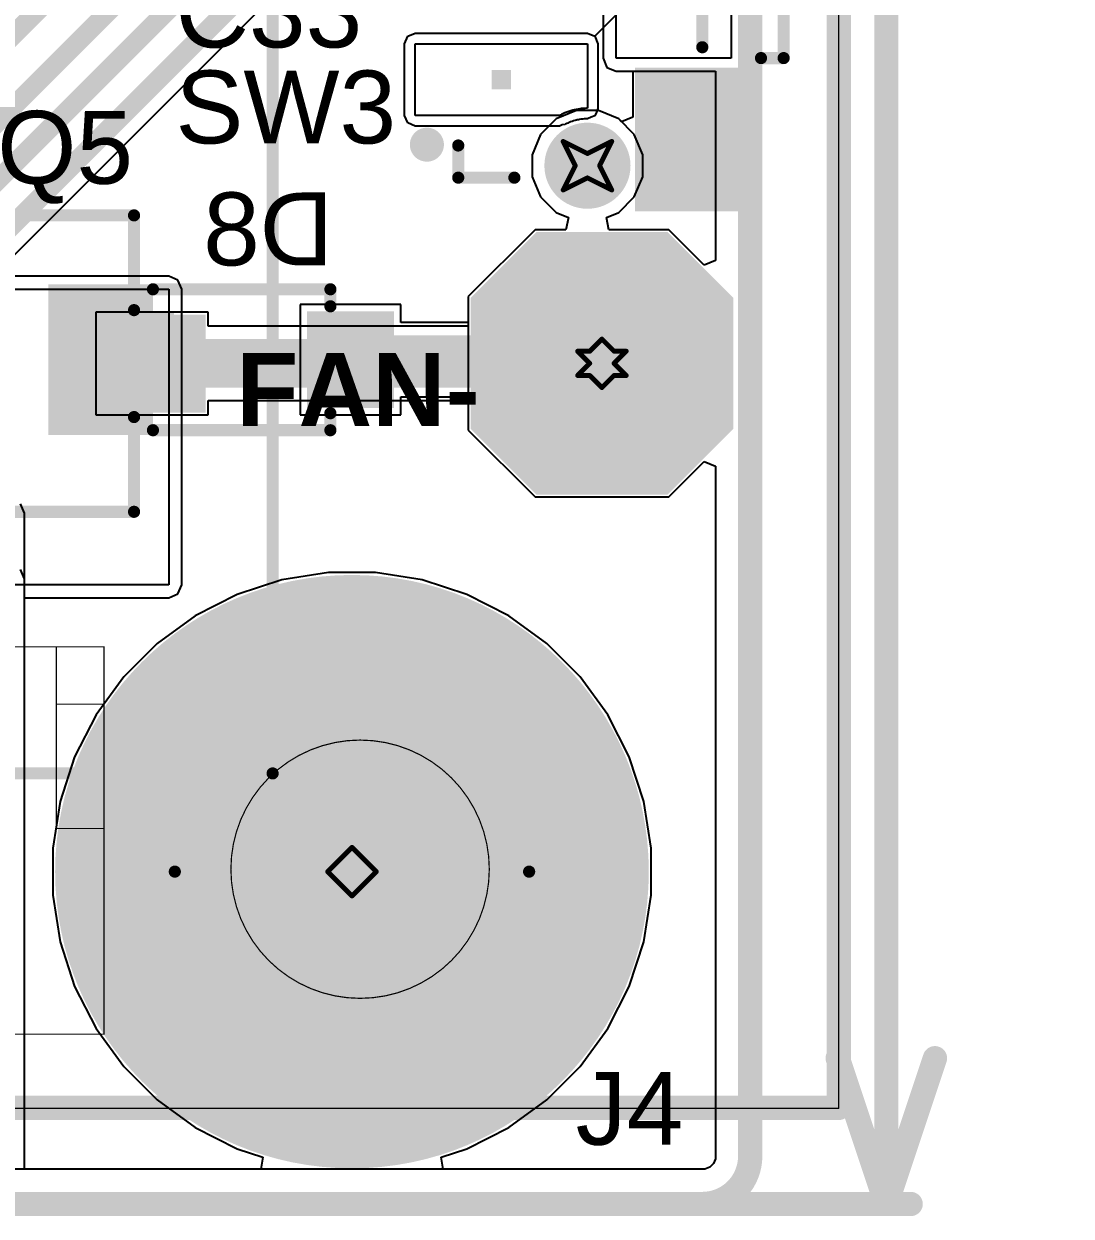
# Model space of a CAD drawing. Header units: inches. Extents: x -6 to 5433, y -4 to 5447.
# Drawn here: x 58.98 to 69.93, y -3.63 to 8.83 of the extents above; entities that cross this region are included whole.
import ezdxf

# ---------------------------------------------------------------- set-up
doc = ezdxf.new("R2010")
doc.units = ezdxf.units.IN
for name, color, linetype in [('Board_outline', 216, 'Continuous'), ('Bottom Layer', 5, 'Continuous'), ('Bottom Overlay', 54, 'Continuous'), ('Bottom Paste', 16, 'Continuous'), ('Bottom Solder', 6, 'Continuous'), ('Dimensions', 6, 'Continuous'), ('Drill Drawing', 1, 'Continuous'), ('Ground', 16, 'Continuous'), ('Keep-Out Layer', 6, 'Continuous'), ('Mechanical 4', 56, 'Continuous'), ('Multi-Layer', 9, 'Continuous'), ('Pad Holes', 156, 'Continuous'), ('Power', 76, 'Continuous'), ('Top Layer', 1, 'Continuous'), ('Top Overlay', 2, 'Continuous'), ('Top Paste', 8, 'Continuous'), ('Top Solder', 216, 'Continuous')]:
    doc.layers.add(name, color=color, linetype=linetype)
doc.styles.add('Arial', font='', dxfattribs={"height": 0.2})
doc.styles.add('Arial_Bold', font='', dxfattribs={"height": 0.2})
doc.styles.get('Arial').set_extended_font_data('Arial')
doc.styles.get('Arial_Bold').set_extended_font_data('Arial', bold=True)

msp = doc.modelspace()

# ---------------------------------------------------------------- hatches: boundary and pattern name
at = {"layer": 'Bottom Layer'}
for points in [[(65.65899999999999, 6.553199999999999), (64.389, 6.553199999999999), (63.75399999999999, 5.9182), (63.75399999999999, 4.648199999999999), (64.389, 4.013199999999999), (65.65899999999999, 4.013199999999999), (66.294, 4.648199999999999), (66.294, 5.9182)], [(60.49723613, 4.87060113), (59.69723518999999, 4.87060113), (59.69723518999999, 5.77060187), (60.49723613, 5.77060187)], [(62.79723661, 4.87060113), (61.99723567, 4.87060113), (61.99723567, 5.77060187), (62.79723661, 5.77060187)]]:
    msp.add_hatch(color=5, dxfattribs=at).paths.add_polyline_path(points)
h = msp.add_hatch(color=5, dxfattribs=at)
edge = h.paths.add_edge_path()
edge.add_arc((62.41239994, -0.03064764), 2.99999908, 0, 360)
at = {"layer": 'Bottom Overlay'}
for points in [[(59.24101182, 5.803221819999999), (60.33321181999999, 5.803221819999999), (60.33321181999999, 6.108021819999999), (59.24101182, 6.108021819999999)], [(59.24101182, 4.81262182), (59.67281182, 4.81262182), (59.67281182, 5.82862182), (59.24101182, 5.82862182)], [(59.24101182, 4.53322182), (60.33321181999999, 4.53322182), (60.33321181999999, 4.83802182), (59.24101182, 4.83802182)]]:
    msp.add_hatch(color=54, dxfattribs=at).paths.add_polyline_path(points)
at = {"layer": 'Bottom Paste'}
for points in [[(60.49723613, 4.87060113), (59.69723518999999, 4.87060113), (59.69723518999999, 5.77060187), (60.49723613, 5.77060187)], [(62.79723661, 4.87060113), (61.99723567, 4.87060113), (61.99723567, 5.77060187), (62.79723661, 5.77060187)]]:
    msp.add_hatch(color=16, dxfattribs=at).paths.add_polyline_path(points)
at = {"layer": 'Bottom Solder'}
h = msp.add_hatch(color=6, dxfattribs=at)
edge = h.paths.add_edge_path()
edge.add_arc((64.87279887999999, 7.34920044), 0.1016, 0, 360)
for points in [[(65.7098, 6.6548), (64.3382, 6.6548), (63.65239999999999, 5.968999999999999), (63.65239999999999, 4.597399999999999), (64.3382, 3.9116), (65.7098, 3.9116), (66.39559999999999, 4.597399999999999), (66.39559999999999, 5.968999999999999)], [(60.55223728999999, 4.81559997), (59.64223403, 4.81559997), (59.64223403, 5.825603029999999), (60.55223728999999, 5.825603029999999)], [(62.85223777, 4.81559997), (61.94223451, 4.81559997), (61.94223451, 5.825603029999999), (62.85223777, 5.825603029999999)]]:
    msp.add_hatch(color=6, dxfattribs=at).paths.add_polyline_path(points)
h = msp.add_hatch(color=6, dxfattribs=at)
edge = h.paths.add_edge_path()
edge.add_arc((62.41239994, -0.03064764), 3.10159908, 0, 360)
at = {"layer": 'Ground'}
msp.add_hatch(color=16, dxfattribs=at).paths.add_polyline_path([(65.65899999999999, 6.553199999999999), (64.389, 6.553199999999999), (63.75399999999999, 5.9182), (63.75399999999999, 4.648199999999999), (64.389, 4.013199999999999), (65.65899999999999, 4.013199999999999), (66.294, 4.648199999999999), (66.294, 5.9182)])
h = msp.add_hatch(color=16, dxfattribs=at)
edge = h.paths.add_edge_path()
edge.add_arc((62.41239994, -0.03064764), 2.99999908, 0, 360)
at = {"layer": 'Multi-Layer'}
msp.add_hatch(color=9, dxfattribs=at).paths.add_polyline_path([(65.65899999999999, 6.553199999999999), (64.389, 6.553199999999999), (63.75399999999999, 5.9182), (63.75399999999999, 4.648199999999999), (64.389, 4.013199999999999), (65.65899999999999, 4.013199999999999), (66.294, 4.648199999999999), (66.294, 5.9182)])
h = msp.add_hatch(color=9, dxfattribs=at)
edge = h.paths.add_edge_path()
edge.add_arc((62.41239994, -0.03064764), 2.99999908, 0, 360)
at = {"layer": 'Pad Holes'}
h = msp.add_hatch(color=7, dxfattribs=at)
edge = h.paths.add_edge_path()
edge.add_arc((64.87279887999999, 7.34920044), 0.4499991, 0, 360)
h = msp.add_hatch(color=7, dxfattribs=at)
edge = h.paths.add_edge_path()
edge.add_arc((65.024, 5.2832), 0.508, 0, 360)
h = msp.add_hatch(color=7, dxfattribs=at)
edge = h.paths.add_edge_path()
edge.add_arc((62.41239994, -0.03064764), 1.84999884, 0, 360)
at = {"layer": 'Power'}
msp.add_hatch(color=76, dxfattribs=at).paths.add_polyline_path([(65.65899999999999, 6.553199999999999), (64.389, 6.553199999999999), (63.75399999999999, 5.9182), (63.75399999999999, 4.648199999999999), (64.389, 4.013199999999999), (65.65899999999999, 4.013199999999999), (66.294, 4.648199999999999), (66.294, 5.9182)])
h = msp.add_hatch(color=76, dxfattribs=at)
edge = h.paths.add_edge_path()
edge.add_arc((62.41239994, -0.03064764), 2.99999908, 0, 360)
at = {"layer": 'Top Layer'}
for points in [[(63.87279834, 8.14920138), (63.87279834, 8.34920098), (64.07279793999999, 8.34920098), (64.07279793999999, 8.14920138)], [(63.87279834, 8.14920138), (63.87279834, 8.34920098), (64.07279793999999, 8.34920098), (64.07279793999999, 8.14920138)], [(66.37279969, 8.27420113), (66.37279969, 6.974201189999999), (65.47279895, 6.974201189999999), (65.47279895, 8.27420113)], [(65.65899999999999, 6.553199999999999), (64.389, 6.553199999999999), (63.75399999999999, 5.9182), (63.75399999999999, 4.648199999999999), (64.389, 4.013199999999999), (65.65899999999999, 4.013199999999999), (66.294, 4.648199999999999), (66.294, 5.9182)], [(60.78245527, 5.69060203), (60.78245527, 4.87060113), (59.86245456999999, 4.87060113), (59.86245456999999, 5.69060203)]]:
    msp.add_hatch(color=1, dxfattribs=at).paths.add_polyline_path(points)
h = msp.add_hatch(color=1, dxfattribs=at)
edge = h.paths.add_edge_path()
edge.add_arc((62.41239994, -0.03064764), 2.99999908, 0, 360)
at = {"layer": 'Top Paste'}
for points in [[(66.37279969, 8.27420113), (66.37279969, 6.974201189999999), (65.47279895, 6.974201189999999), (65.47279895, 8.27420113)], [(60.78245527, 5.69060203), (60.78245527, 4.87060113), (59.86245456999999, 4.87060113), (59.86245456999999, 5.69060203)]]:
    msp.add_hatch(color=8, dxfattribs=at).paths.add_polyline_path(points)
at = {"layer": 'Top Solder'}
for points in [[(66.47439969, 8.37580113), (66.47439969, 6.872601189999999), (65.37119895, 6.872601189999999), (65.37119895, 8.37580113)], [(65.7098, 6.6548), (64.3382, 6.6548), (63.65239999999999, 5.968999999999999), (63.65239999999999, 4.597399999999999), (64.3382, 3.9116), (65.7098, 3.9116), (66.39559999999999, 4.597399999999999), (66.39559999999999, 5.968999999999999)], [(60.88405527, 5.792202029999999), (60.88405527, 4.769001129999999), (59.76085456999999, 4.769001129999999), (59.76085456999999, 5.792202029999999)]]:
    msp.add_hatch(color=216, dxfattribs=at).paths.add_polyline_path(points)
h = msp.add_hatch(color=216, dxfattribs=at)
edge = h.paths.add_edge_path()
edge.add_arc((64.87279887999999, 7.34920044), 0.1016, 0, 360)
h = msp.add_hatch(color=216, dxfattribs=at)
edge = h.paths.add_edge_path()
edge.add_arc((62.41239994, -0.03064764), 3.10159908, 0, 360)

# ---------------------------------------------------------------- linework, layer by layer
at = {"layer": 'Board_outline'}
for points in [[(66.57339746, -3.00502574, 0.254, 0.254, 0), (66.57339746, 33.99498916, 0.254, 0.254, 0)], [(66.57339999999999, -3.00502574, 0.254, 0.254, -0.4142135623730951), (66.073401, -3.50502474, 0.254, 0.254, 0)], [(-4.92659924, -3.50502474, 0.254, 0.254, 0), (66.073401, -3.50502474, 0.254, 0.254, 0)]]:
    msp.add_lwpolyline(points, format="xyseb", dxfattribs=at)
for points in [[(64.2633843, -0.03064764, 0.127, 0.127, 1), (60.56141557999999, -0.03064764, 0.127, 0.127, 1)], [(60.52966558, -0.03064764, 0.0635, 0.0635, 1), (60.59316558, -0.03064764, 0.0635, 0.0635, 1)], [(64.2316343, -0.03064764, 0.0635, 0.0635, 1), (64.2951343, -0.03064764, 0.0635, 0.0635, 1)], [(66.50989746, -3.00502574, 0.127, 0.127, 1), (66.63689746, -3.00502574, 0.127, 0.127, 1)], [(66.5099, -3.00502574, 0.127, 0.127, 1), (66.6369, -3.00502574, 0.127, 0.127, 1)], [(66.009901, -3.50502474, 0.127, 0.127, 1), (66.136901, -3.50502474, 0.127, 0.127, 1)], [(66.009901, -3.50502474, 0.127, 0.127, 1), (66.136901, -3.50502474, 0.127, 0.127, 1)]]:
    msp.add_lwpolyline(points, format="xyseb", close=True, dxfattribs=at)
at = {"layer": 'Bottom Layer'}
for p, q in [((65.03533347999999, 10.47420054), (65.03533347999999, 8.47419946)), ((65.03533347999999, 8.47419946), (65.07559502, 8.3769962)), ((65.07559502, 8.3769962), (65.17279828, 8.33673466)), ((65.17279828, 8.33673466), (66.2108404, 8.33673466)), ((66.2108404, 8.33673466), (66.2108404, 6.35779526)), ((64.75802644, 7.926199539999999), (64.54595676, 7.83835618)), ((64.98757131999999, 7.926199539999999), (64.75802644, 7.926199539999999)), ((65.19964099999999, 7.83835618), (64.98757131999999, 7.926199539999999)), ((64.54595676, 7.83835618), (64.38364313999999, 7.676042559999999)), ((65.36195461999999, 7.676042559999999), (65.19964099999999, 7.83835618)), ((64.38364313999999, 7.676042559999999), (64.29579978, 7.463972879999999)), ((65.44979798, 7.463972879999999), (65.36195461999999, 7.676042559999999)), ((64.29579978, 7.463972879999999), (64.29579978, 7.234428)), ((65.44979798, 7.234428), (65.44979798, 7.463972879999999)), ((64.29579978, 7.234428), (64.38364313999999, 7.02235832)), ((65.36195461999999, 7.02235832), (65.44979798, 7.234428)), ((64.38364313999999, 7.02235832), (64.54595676, 6.8600447)), ((65.19964099999999, 6.8600447), (65.36195461999999, 7.02235832)), ((64.54595676, 6.8600447), (64.6735308, 6.8072)), ((65.07206696, 6.8072), (65.19964099999999, 6.8600447)), ((64.6735308, 6.8072), (64.6482705, 6.6802)), ((65.09732726, 6.6802), (65.07206696, 6.8072)), ((64.3255, 6.6802), (63.627, 5.981699999999999)), ((64.6482705, 6.6802), (64.3255, 6.6802)), ((65.7225, 6.6802), (65.09732726, 6.6802)), ((66.0935051, 6.3091949), (65.7225, 6.6802)), ((66.2108404, 6.35779526), (66.0935051, 6.3091949)), ((60.4972374, 6.1946663), (55.6006, 6.1946663)), ((60.59444066, 6.154404759999999), (60.4972374, 6.1946663)), ((60.63470219999999, 6.0572015), (60.59444066, 6.154404759999999)), ((55.6006, 6.0572015), (60.4972374, 6.0572015)), ((60.4972374, 6.0572015), (60.4972374, 2.96935398)), ((60.63470219999999, 2.96935398), (60.63470219999999, 6.0572015)), ((62.92423534, 5.8976006), (61.87023694, 5.8976006)), ((61.87023694, 5.8976006), (61.87023694, 4.743602399999999)), ((62.92423534, 5.70906656), (62.92423534, 5.8976006)), ((63.627, 5.981699999999999), (63.627, 5.70906656)), ((63.627, 5.70906656), (62.92423534, 5.70906656)), ((62.92423534, 4.743602399999999), (62.92423534, 4.93213644)), ((62.92423534, 4.93213644), (63.627, 4.93213644)), ((63.627, 4.93213644), (63.627, 4.5847)), ((61.87023694, 4.743602399999999), (62.92423534, 4.743602399999999)), ((63.627, 4.5847), (64.3255, 3.8862)), ((65.7225, 3.8862), (66.0935051, 4.257205099999999)), ((66.0935051, 4.257205099999999), (66.2108404, 4.20860474)), ((66.2108404, 4.20860474), (66.21083786, -3.03236884)), ((64.3255, 3.8862), (65.7225, 3.8862)), ((60.4972374, 2.96935398), (58.85179745999999, 2.96935398)), ((60.4972374, 2.83188918), (60.59444066, 2.87215072)), ((60.59444066, 2.87215072), (60.63470219999999, 2.96935398)), ((58.98926226, -3.14247022), (58.98926226, 2.83188918)), ((58.98926226, 2.83188918), (60.4972374, 2.83188918)), ((66.18991334, -3.08288436), (66.151252, -3.12154824)), ((66.21083786, -3.03236884), (66.18991334, -3.08288436)), ((66.10073648, -3.14247022), (58.98926226, -3.14247022)), ((66.151252, -3.12154824), (66.10073648, -3.14247022))]:
    msp.add_line(p, q, dxfattribs=at)
for points in [[(62.39723614, 5.3206015, 0.508, 0.508, 0), (64.9865985, 5.3206015, 0.508, 0.508, 0)], [(64.9865985, 5.3206015, 0.508, 0.508, 0), (65.024, 5.2832, 0.508, 0.508, 0)]]:
    msp.add_lwpolyline(points, format="xyseb", dxfattribs=at)
for points in [[(62.27023613999999, 5.3206015, 0.254, 0.254, 1), (62.52423614, 5.3206015, 0.254, 0.254, 1)], [(64.85959849999999, 5.3206015, 0.254, 0.254, 1), (65.1135985, 5.3206015, 0.254, 0.254, 1)], [(64.85959849999999, 5.3206015, 0.254, 0.254, 1), (65.1135985, 5.3206015, 0.254, 0.254, 1)], [(64.897, 5.2832, 0.254, 0.254, 1), (65.151, 5.2832, 0.254, 0.254, 1)]]:
    msp.add_lwpolyline(points, format="xyseb", close=True, dxfattribs=at)
at = {"layer": 'Bottom Overlay'}
for points in [[(60.3328359, 6.0572015, 0.127, 0.127, 0), (62.1870359, 6.0572015, 0.127, 0.127, 0)], [(62.1870359, 5.879401499999999, 0.127, 0.127, 0), (62.1870359, 6.0572015, 0.127, 0.127, 0)], [(62.1870359, 4.5840015, 0.127, 0.127, 0), (62.1870359, 4.7618015, 0.127, 0.127, 0)], [(60.3328359, 4.5840015, 0.127, 0.127, 0), (62.1870359, 4.5840015, 0.127, 0.127, 0)]]:
    msp.add_lwpolyline(points, format="xyseb", dxfattribs=at)
for points in [[(60.30108589999999, 6.0572015, 0.0635, 0.0635, 1), (60.36458589999999, 6.0572015, 0.0635, 0.0635, 1)], [(62.15528589999999, 6.0572015, 0.0635, 0.0635, 1), (62.2187859, 6.0572015, 0.0635, 0.0635, 1)], [(62.15528589999999, 6.0572015, 0.0635, 0.0635, 1), (62.2187859, 6.0572015, 0.0635, 0.0635, 1)], [(62.15528589999999, 5.879401499999999, 0.0635, 0.0635, 1), (62.2187859, 5.879401499999999, 0.0635, 0.0635, 1)], [(62.15528589999999, 4.7618015, 0.0635, 0.0635, 1), (62.2187859, 4.7618015, 0.0635, 0.0635, 1)], [(60.30108589999999, 4.5840015, 0.0635, 0.0635, 1), (60.36458589999999, 4.5840015, 0.0635, 0.0635, 1)], [(62.15528589999999, 4.5840015, 0.0635, 0.0635, 1), (62.2187859, 4.5840015, 0.0635, 0.0635, 1)], [(62.15528589999999, 4.5840015, 0.0635, 0.0635, 1), (62.2187859, 4.5840015, 0.0635, 0.0635, 1)]]:
    msp.add_lwpolyline(points, format="xyseb", close=True, dxfattribs=at)
at = {"layer": 'Dimensions'}
for points in [[(61.58323218, 0.9964597799999999, 0.127, 0.127, 0), (61.58323218, 29.99498954, 0.127, 0.127, 0)], [(67.9958, -3.50502474, 0.254, 0.254, 0), (67.9958, 9.98470444, 0.254, 0.254, 0)], [(32.58323176, 0.9964597799999999, 0.127, 0.127, 0), (61.58323218, 0.9964597799999999, 0.127, 0.127, 0)], [(67.4878, -1.98102474, 0.254, 0.254, 0), (67.9958, -3.50502474, 0.254, 0.254, 0)], [(67.9958, -3.50502474, 0.254, 0.254, 0), (68.5038, -1.98102474, 0.254, 0.254, 0)], [(66.073401, -3.50502474, 0.254, 0.254, 0), (68.2498, -3.50502474, 0.254, 0.254, 0)]]:
    msp.add_lwpolyline(points, format="xyseb", dxfattribs=at)
for points in [[(61.55148217999999, 0.9964597799999999, 0.0635, 0.0635, 1), (61.61498218, 0.9964597799999999, 0.0635, 0.0635, 1)], [(61.55148217999999, 0.9964597799999999, 0.0635, 0.0635, 1), (61.61498218, 0.9964597799999999, 0.0635, 0.0635, 1)], [(67.4243, -1.98102474, 0.127, 0.127, 1), (67.5513, -1.98102474, 0.127, 0.127, 1)], [(68.4403, -1.98102474, 0.127, 0.127, 1), (68.5673, -1.98102474, 0.127, 0.127, 1)], [(66.009901, -3.50502474, 0.127, 0.127, 1), (66.136901, -3.50502474, 0.127, 0.127, 1)], [(67.9323, -3.50502474, 0.127, 0.127, 1), (68.0593, -3.50502474, 0.127, 0.127, 1)], [(67.9323, -3.50502474, 0.127, 0.127, 1), (68.0593, -3.50502474, 0.127, 0.127, 1)], [(67.9323, -3.50502474, 0.127, 0.127, 1), (68.0593, -3.50502474, 0.127, 0.127, 1)], [(68.18629999999999, -3.50502474, 0.127, 0.127, 1), (68.31329999999998, -3.50502474, 0.127, 0.127, 1)]]:
    msp.add_lwpolyline(points, format="xyseb", close=True, dxfattribs=at)
at = {"layer": 'Drill Drawing'}
for points in [[(64.61879888, 7.60320044, 0.0508, 0.0508, 0), (64.87279887999999, 7.47620044, 0.0508, 0.0508, 0)], [(64.61879888, 7.60320044, 0.0508, 0.0508, 0), (64.74579888, 7.34920044, 0.0508, 0.0508, 0)], [(64.87279887999999, 7.47620044, 0.0508, 0.0508, 0), (65.12679888, 7.60320044, 0.0508, 0.0508, 0)], [(64.99979888, 7.34920044, 0.0508, 0.0508, 0), (65.12679888, 7.60320044, 0.0508, 0.0508, 0)], [(64.61879888, 7.095200439999999, 0.0508, 0.0508, 0), (64.74579888, 7.34920044, 0.0508, 0.0508, 0)], [(64.99979888, 7.34920044, 0.0508, 0.0508, 0), (65.12679888, 7.095200439999999, 0.0508, 0.0508, 0)], [(64.61879888, 7.095200439999999, 0.0508, 0.0508, 0), (64.87279887999999, 7.22220044, 0.0508, 0.0508, 0)], [(64.87279887999999, 7.22220044, 0.0508, 0.0508, 0), (65.12679888, 7.095200439999999, 0.0508, 0.0508, 0)], [(64.897, 5.4102, 0.0508, 0.0508, 0), (65.024, 5.537199999999999, 0.0508, 0.0508, 0)], [(65.024, 5.537199999999999, 0.0508, 0.0508, 0), (65.151, 5.4102, 0.0508, 0.0508, 0)], [(64.77, 5.4102, 0.0508, 0.0508, 0), (64.897, 5.2832, 0.0508, 0.0508, 0)], [(64.77, 5.4102, 0.0508, 0.0508, 0), (64.897, 5.4102, 0.0508, 0.0508, 0)], [(65.151, 5.4102, 0.0508, 0.0508, 0), (65.27799999999999, 5.4102, 0.0508, 0.0508, 0)], [(65.151, 5.2832, 0.0508, 0.0508, 0), (65.27799999999999, 5.4102, 0.0508, 0.0508, 0)], [(64.77, 5.1562, 0.0508, 0.0508, 0), (64.897, 5.2832, 0.0508, 0.0508, 0)], [(65.151, 5.2832, 0.0508, 0.0508, 0), (65.27799999999999, 5.1562, 0.0508, 0.0508, 0)], [(64.77, 5.1562, 0.0508, 0.0508, 0), (64.897, 5.1562, 0.0508, 0.0508, 0)], [(64.897, 5.1562, 0.0508, 0.0508, 0), (65.024, 5.0292, 0.0508, 0.0508, 0)], [(65.024, 5.0292, 0.0508, 0.0508, 0), (65.151, 5.1562, 0.0508, 0.0508, 0)], [(65.151, 5.1562, 0.0508, 0.0508, 0), (65.27799999999999, 5.1562, 0.0508, 0.0508, 0)], [(62.15839994, -0.03064764, 0.0508, 0.0508, 0), (62.41239994, 0.22335236, 0.0508, 0.0508, 0)], [(62.41239994, 0.22335236, 0.0508, 0.0508, 0), (62.66639993999999, -0.03064764, 0.0508, 0.0508, 0)], [(62.15839994, -0.03064764, 0.0508, 0.0508, 0), (62.41239994, -0.28464764, 0.0508, 0.0508, 0)], [(62.41239994, -0.28464764, 0.0508, 0.0508, 0), (62.66639993999999, -0.03064764, 0.0508, 0.0508, 0)]]:
    msp.add_lwpolyline(points, format="xyseb", dxfattribs=at)
for points in [[(64.60609887999999, 7.60320044, 0.0254, 0.0254, 1), (64.63149888, 7.60320044, 0.0254, 0.0254, 1)], [(64.60609887999999, 7.60320044, 0.0254, 0.0254, 1), (64.63149888, 7.60320044, 0.0254, 0.0254, 1)], [(65.11409888, 7.60320044, 0.0254, 0.0254, 1), (65.13949887999999, 7.60320044, 0.0254, 0.0254, 1)], [(65.11409888, 7.60320044, 0.0254, 0.0254, 1), (65.13949887999999, 7.60320044, 0.0254, 0.0254, 1)], [(64.86009888, 7.47620044, 0.0254, 0.0254, 1), (64.88549888, 7.47620044, 0.0254, 0.0254, 1)], [(64.86009888, 7.47620044, 0.0254, 0.0254, 1), (64.88549888, 7.47620044, 0.0254, 0.0254, 1)], [(64.73309887999999, 7.34920044, 0.0254, 0.0254, 1), (64.75849888, 7.34920044, 0.0254, 0.0254, 1)], [(64.73309887999999, 7.34920044, 0.0254, 0.0254, 1), (64.75849888, 7.34920044, 0.0254, 0.0254, 1)], [(64.98709887999999, 7.34920044, 0.0254, 0.0254, 1), (65.01249888, 7.34920044, 0.0254, 0.0254, 1)], [(64.98709887999999, 7.34920044, 0.0254, 0.0254, 1), (65.01249888, 7.34920044, 0.0254, 0.0254, 1)], [(64.86009888, 7.22220044, 0.0254, 0.0254, 1), (64.88549888, 7.22220044, 0.0254, 0.0254, 1)], [(64.86009888, 7.22220044, 0.0254, 0.0254, 1), (64.88549888, 7.22220044, 0.0254, 0.0254, 1)], [(64.60609887999999, 7.095200439999999, 0.0254, 0.0254, 1), (64.63149888, 7.095200439999999, 0.0254, 0.0254, 1)], [(64.60609887999999, 7.095200439999999, 0.0254, 0.0254, 1), (64.63149888, 7.095200439999999, 0.0254, 0.0254, 1)], [(65.11409888, 7.095200439999999, 0.0254, 0.0254, 1), (65.13949887999999, 7.095200439999999, 0.0254, 0.0254, 1)], [(65.11409888, 7.095200439999999, 0.0254, 0.0254, 1), (65.13949887999999, 7.095200439999999, 0.0254, 0.0254, 1)], [(65.01129999999999, 5.537199999999999, 0.0254, 0.0254, 1), (65.0367, 5.537199999999999, 0.0254, 0.0254, 1)], [(65.01129999999999, 5.537199999999999, 0.0254, 0.0254, 1), (65.0367, 5.537199999999999, 0.0254, 0.0254, 1)], [(64.7573, 5.4102, 0.0254, 0.0254, 1), (64.78269999999999, 5.4102, 0.0254, 0.0254, 1)], [(64.7573, 5.4102, 0.0254, 0.0254, 1), (64.78269999999999, 5.4102, 0.0254, 0.0254, 1)], [(64.8843, 5.4102, 0.0254, 0.0254, 1), (64.90969999999999, 5.4102, 0.0254, 0.0254, 1)], [(64.8843, 5.4102, 0.0254, 0.0254, 1), (64.90969999999999, 5.4102, 0.0254, 0.0254, 1)], [(65.13829999999999, 5.4102, 0.0254, 0.0254, 1), (65.1637, 5.4102, 0.0254, 0.0254, 1)], [(65.13829999999999, 5.4102, 0.0254, 0.0254, 1), (65.1637, 5.4102, 0.0254, 0.0254, 1)], [(65.2653, 5.4102, 0.0254, 0.0254, 1), (65.2907, 5.4102, 0.0254, 0.0254, 1)], [(65.2653, 5.4102, 0.0254, 0.0254, 1), (65.2907, 5.4102, 0.0254, 0.0254, 1)], [(64.8843, 5.2832, 0.0254, 0.0254, 1), (64.90969999999999, 5.2832, 0.0254, 0.0254, 1)], [(64.8843, 5.2832, 0.0254, 0.0254, 1), (64.90969999999999, 5.2832, 0.0254, 0.0254, 1)], [(65.13829999999999, 5.2832, 0.0254, 0.0254, 1), (65.1637, 5.2832, 0.0254, 0.0254, 1)], [(65.13829999999999, 5.2832, 0.0254, 0.0254, 1), (65.1637, 5.2832, 0.0254, 0.0254, 1)], [(64.7573, 5.1562, 0.0254, 0.0254, 1), (64.78269999999999, 5.1562, 0.0254, 0.0254, 1)], [(64.7573, 5.1562, 0.0254, 0.0254, 1), (64.78269999999999, 5.1562, 0.0254, 0.0254, 1)], [(64.8843, 5.1562, 0.0254, 0.0254, 1), (64.90969999999999, 5.1562, 0.0254, 0.0254, 1)], [(64.8843, 5.1562, 0.0254, 0.0254, 1), (64.90969999999999, 5.1562, 0.0254, 0.0254, 1)], [(65.13829999999999, 5.1562, 0.0254, 0.0254, 1), (65.1637, 5.1562, 0.0254, 0.0254, 1)], [(65.13829999999999, 5.1562, 0.0254, 0.0254, 1), (65.1637, 5.1562, 0.0254, 0.0254, 1)], [(65.2653, 5.1562, 0.0254, 0.0254, 1), (65.2907, 5.1562, 0.0254, 0.0254, 1)], [(65.2653, 5.1562, 0.0254, 0.0254, 1), (65.2907, 5.1562, 0.0254, 0.0254, 1)], [(65.01129999999999, 5.0292, 0.0254, 0.0254, 1), (65.0367, 5.0292, 0.0254, 0.0254, 1)], [(65.01129999999999, 5.0292, 0.0254, 0.0254, 1), (65.0367, 5.0292, 0.0254, 0.0254, 1)], [(62.39969994, 0.22335236, 0.0254, 0.0254, 1), (62.42509994, 0.22335236, 0.0254, 0.0254, 1)], [(62.39969994, 0.22335236, 0.0254, 0.0254, 1), (62.42509994, 0.22335236, 0.0254, 0.0254, 1)], [(62.14569994, -0.03064764, 0.0254, 0.0254, 1), (62.17109994, -0.03064764, 0.0254, 0.0254, 1)], [(62.14569994, -0.03064764, 0.0254, 0.0254, 1), (62.17109994, -0.03064764, 0.0254, 0.0254, 1)], [(62.65369994, -0.03064764, 0.0254, 0.0254, 1), (62.67909994, -0.03064764, 0.0254, 0.0254, 1)], [(62.65369994, -0.03064764, 0.0254, 0.0254, 1), (62.67909994, -0.03064764, 0.0254, 0.0254, 1)], [(62.39969994, -0.28464764, 0.0254, 0.0254, 1), (62.42509994, -0.28464764, 0.0254, 0.0254, 1)], [(62.39969994, -0.28464764, 0.0254, 0.0254, 1), (62.42509994, -0.28464764, 0.0254, 0.0254, 1)]]:
    msp.add_lwpolyline(points, format="xyseb", close=True, dxfattribs=at)
at = {"layer": 'Ground'}
for p, q in [((56.30074338, 3.83364994), (64.16879978, 11.70170634)), ((65.03533347999999, 10.47420054), (65.03533347999999, 8.47419946)), ((65.03533347999999, 8.47419946), (65.07559502, 8.3769962)), ((65.07559502, 8.3769962), (65.17279828, 8.33673466)), ((65.17279828, 8.33673466), (66.2108404, 8.33673466)), ((66.2108404, 8.33673466), (66.2108404, 6.35779526)), ((64.75802644, 7.926199539999999), (64.54595676, 7.83835618)), ((64.98757131999999, 7.926199539999999), (64.75802644, 7.926199539999999)), ((65.19964099999999, 7.83835618), (64.98757131999999, 7.926199539999999)), ((64.54595676, 7.83835618), (64.38364313999999, 7.676042559999999)), ((65.36195461999999, 7.676042559999999), (65.19964099999999, 7.83835618)), ((64.38364313999999, 7.676042559999999), (64.29579978, 7.463972879999999)), ((65.44979798, 7.463972879999999), (65.36195461999999, 7.676042559999999)), ((64.29579978, 7.463972879999999), (64.29579978, 7.234428)), ((65.44979798, 7.234428), (65.44979798, 7.463972879999999)), ((64.29579978, 7.234428), (64.38364313999999, 7.02235832)), ((65.36195461999999, 7.02235832), (65.44979798, 7.234428)), ((64.38364313999999, 7.02235832), (64.54595676, 6.8600447)), ((65.19964099999999, 6.8600447), (65.36195461999999, 7.02235832)), ((64.54595676, 6.8600447), (64.6735308, 6.8072)), ((65.07206696, 6.8072), (65.19964099999999, 6.8600447)), ((64.6735308, 6.8072), (64.6482705, 6.6802)), ((65.09732726, 6.6802), (65.07206696, 6.8072)), ((64.3255, 6.6802), (63.627, 5.981699999999999)), ((64.6482705, 6.6802), (64.3255, 6.6802)), ((65.7225, 6.6802), (65.09732726, 6.6802)), ((66.0935051, 6.3091949), (65.7225, 6.6802)), ((66.2108404, 6.35779526), (66.0935051, 6.3091949)), ((63.627, 5.981699999999999), (63.627, 4.5847)), ((63.627, 4.5847), (64.3255, 3.8862)), ((65.7225, 3.8862), (66.0935051, 4.257205099999999)), ((66.0935051, 4.257205099999999), (66.2108404, 4.20860474)), ((66.2108404, 4.20860474), (66.21083786, -3.03236884)), ((64.3255, 3.8862), (65.7225, 3.8862)), ((66.18991334, -3.08288436), (66.151252, -3.12154824)), ((66.21083786, -3.03236884), (66.18991334, -3.08288436)), ((66.10073648, -3.14247022), (58.52479532, -3.14247022)), ((66.151252, -3.12154824), (66.10073648, -3.14247022))]:
    msp.add_line(p, q, dxfattribs=at)
for points in [[(56.13593294, 3.99846038, 0.2032, 0.2032, 0), (64.9780006, 12.84052804, 0.2032, 0.2032, 0)], [(55.82194576, 5.6642, 0.2032, 0.2032, 0), (62.82599576, 12.66825, 0.2032, 0.2032, 0)], [(56.04066516, 4.527059779999999, 0.2032, 0.2032, 0), (64.1396228, 12.62601742, 0.2032, 0.2032, 0)], [(55.9852957, 5.08, 0.2032, 0.2032, 0), (63.43078754, 12.52549184, 0.2032, 0.2032, 0)]]:
    msp.add_lwpolyline(points, format="xyseb", dxfattribs=at)
at = {"layer": 'Keep-Out Layer'}
for p, q in [((65.17279828, 8.47419946), (65.17279828, 10.47420054)), ((66.37279842, 10.47420054), (66.37279842, 8.47419946)), ((66.37279842, 8.47419946), (65.17279828, 8.47419946))]:
    msp.add_line(p, q, dxfattribs=at)
at = {"layer": 'Mechanical 4'}
for points in [[(67.49999962, -2.50000008, 0.254, 0.254, 0), (67.49999962, 33.49999904, 0.254, 0.254, 0)], [(67.49720054, -2.5050242, 0.0127, 0.0127, 0), (67.49720054, 33.49497492, 0.0127, 0.0127, 0)], [(46.5722335, 2.32005886, 0.0127, 0.0127, 0), (59.82223494, 2.32005886, 0.0127, 0.0127, 0)], [(59.32223339999999, 0.4200601199999999, 0.0127, 0.0127, 0), (59.32223339999999, 2.32005886, 0.0127, 0.0127, 0)], [(59.82223494, -1.72994066, 0.0127, 0.0127, 0), (59.82223494, 2.32005886, 0.0127, 0.0127, 0)], [(59.32223339999999, 1.72006006, 0.0127, 0.0127, 0), (59.82223494, 1.72006006, 0.0127, 0.0127, 0)], [(59.32223339999999, 0.4200601199999999, 0.0127, 0.0127, 0), (59.82223494, 0.4200601199999999, 0.0127, 0.0127, 0)], [(46.5722335, -1.7299432, 0.0127, 0.0127, 0), (59.82223494, -1.72994066, 0.0127, 0.0127, 0)], [(-2.50000008, -2.50000008, 0.254, 0.254, 0), (67.49999962, -2.50000008, 0.254, 0.254, 0)], [(-2.50279916, -2.5050242, 0.0127, 0.0127, 0), (67.49720054, -2.5050242, 0.0127, 0.0127, 0)]]:
    msp.add_lwpolyline(points, format="xyseb", dxfattribs=at)
for points in [[(59.31905839999999, 2.32005886, 0.00635, 0.00635, 1), (59.3254084, 2.32005886, 0.00635, 0.00635, 1)], [(59.81905994, 2.32005886, 0.00635, 0.00635, 1), (59.82540993999999, 2.32005886, 0.00635, 0.00635, 1)], [(59.81905994, 2.32005886, 0.00635, 0.00635, 1), (59.82540993999999, 2.32005886, 0.00635, 0.00635, 1)], [(59.31905839999999, 1.72006006, 0.00635, 0.00635, 1), (59.3254084, 1.72006006, 0.00635, 0.00635, 1)], [(59.81905994, 1.72006006, 0.00635, 0.00635, 1), (59.82540993999999, 1.72006006, 0.00635, 0.00635, 1)], [(63.8499993, 0, 0.254, 0.254, 1), (61.14999962, 0, 0.254, 0.254, 1)], [(63.84720022, -0.00502412, 0.0127, 0.0127, 1), (61.14720054, -0.00502412, 0.0127, 0.0127, 1)], [(59.31905839999999, 0.4200601199999999, 0.00635, 0.00635, 1), (59.3254084, 0.4200601199999999, 0.00635, 0.00635, 1)], [(59.31905839999999, 0.4200601199999999, 0.00635, 0.00635, 1), (59.3254084, 0.4200601199999999, 0.00635, 0.00635, 1)], [(59.81905994, 0.4200601199999999, 0.00635, 0.00635, 1), (59.82540993999999, 0.4200601199999999, 0.00635, 0.00635, 1)], [(61.08649962, 0, 0.127, 0.127, 1), (61.21349961999999, 0, 0.127, 0.127, 1)], [(63.7864993, 0, 0.127, 0.127, 1), (63.9134993, 0, 0.127, 0.127, 1)], [(61.14402553999999, -0.00502412, 0.00635, 0.00635, 1), (61.15037554, -0.00502412, 0.00635, 0.00635, 1)], [(63.84402521999999, -0.00502412, 0.00635, 0.00635, 1), (63.85037521999999, -0.00502412, 0.00635, 0.00635, 1)], [(59.81905994, -1.72994066, 0.00635, 0.00635, 1), (59.82540993999999, -1.72994066, 0.00635, 0.00635, 1)], [(59.81905994, -1.72994066, 0.00635, 0.00635, 1), (59.82540993999999, -1.72994066, 0.00635, 0.00635, 1)], [(67.43649961999999, -2.50000008, 0.127, 0.127, 1), (67.56349962, -2.50000008, 0.127, 0.127, 1)], [(67.43649961999999, -2.50000008, 0.127, 0.127, 1), (67.56349962, -2.50000008, 0.127, 0.127, 1)], [(67.49402554, -2.5050242, 0.00635, 0.00635, 1), (67.50037554000001, -2.5050242, 0.00635, 0.00635, 1)], [(67.49402554, -2.5050242, 0.00635, 0.00635, 1), (67.50037554000001, -2.5050242, 0.00635, 0.00635, 1)]]:
    msp.add_lwpolyline(points, format="xyseb", close=True, dxfattribs=at)
at = {"layer": 'Power'}
for p, q in [((65.03533347999999, 10.47420054), (65.03533347999999, 8.47419946)), ((65.03533347999999, 8.47419946), (65.07559502, 8.3769962)), ((65.07559502, 8.3769962), (65.17279828, 8.33673466)), ((65.17279828, 8.33673466), (66.2108404, 8.33673466)), ((66.2108404, 8.33673466), (66.2108404, 6.35779526)), ((64.75802644, 7.926199539999999), (64.54595676, 7.83835618)), ((64.98757131999999, 7.926199539999999), (64.75802644, 7.926199539999999)), ((65.19964099999999, 7.83835618), (64.98757131999999, 7.926199539999999)), ((64.54595676, 7.83835618), (64.38364313999999, 7.676042559999999)), ((65.36195461999999, 7.676042559999999), (65.19964099999999, 7.83835618)), ((64.38364313999999, 7.676042559999999), (64.29579978, 7.463972879999999)), ((65.44979798, 7.463972879999999), (65.36195461999999, 7.676042559999999)), ((64.29579978, 7.463972879999999), (64.29579978, 7.234428)), ((65.44979798, 7.234428), (65.44979798, 7.463972879999999)), ((64.29579978, 7.234428), (64.38364313999999, 7.02235832)), ((65.36195461999999, 7.02235832), (65.44979798, 7.234428)), ((64.38364313999999, 7.02235832), (64.54595676, 6.8600447)), ((65.19964099999999, 6.8600447), (65.36195461999999, 7.02235832)), ((64.54595676, 6.8600447), (64.6735308, 6.8072)), ((65.07206696, 6.8072), (65.19964099999999, 6.8600447)), ((64.6735308, 6.8072), (64.6482705, 6.6802)), ((65.09732726, 6.6802), (65.07206696, 6.8072)), ((64.3255, 6.6802), (63.627, 5.981699999999999)), ((64.6482705, 6.6802), (64.3255, 6.6802)), ((65.7225, 6.6802), (65.09732726, 6.6802)), ((66.0935051, 6.3091949), (65.7225, 6.6802)), ((66.2108404, 6.35779526), (66.0935051, 6.3091949)), ((63.627, 5.981699999999999), (63.627, 4.5847)), ((63.627, 4.5847), (64.3255, 3.8862)), ((65.7225, 3.8862), (66.0935051, 4.257205099999999)), ((66.0935051, 4.257205099999999), (66.2108404, 4.20860474)), ((66.2108404, 4.20860474), (66.21083786, -3.03236884)), ((64.3255, 3.8862), (65.7225, 3.8862)), ((58.98926226, 3.71842284), (58.94900071999999, 3.8156261)), ((58.98926226, -3.14247022), (58.98926226, 3.71842284)), ((61.68015858, 3.01935388), (61.21204928, 2.86725614)), ((62.16629933999999, 3.09635144), (61.68015858, 3.01935388)), ((62.65850054, 3.09635144), (62.16629933999999, 3.09635144)), ((63.1446413, 3.01935388), (62.65850054, 3.09635144)), ((63.6127506, 2.86725614), (63.1446413, 3.01935388)), ((61.21204928, 2.86725614), (60.77349542, 2.64380218)), ((64.05130446, 2.64380218), (63.6127506, 2.86725614)), ((60.77349542, 2.64380218), (60.37529708, 2.35449364)), ((64.44950279999999, 2.35449364), (64.05130446, 2.64380218)), ((60.37529708, 2.35449364), (60.02725865999999, 2.00645522)), ((64.79754122, 2.00645522), (64.44950279999999, 2.35449364)), ((60.02725865999999, 2.00645522), (59.73795012, 1.60825688)), ((65.08684976, 1.60825688), (64.79754122, 2.00645522)), ((59.73795012, 1.60825688), (59.51449615999999, 1.16970302)), ((65.31030372, 1.16970302), (65.08684976, 1.60825688)), ((59.51449615999999, 1.16970302), (59.36239842, 0.70159372)), ((65.46240146, 0.70159372), (65.31030372, 1.16970302)), ((59.36239842, 0.70159372), (59.28540086, 0.21545296)), ((65.53939901999999, 0.21545296), (65.46240146, 0.70159372)), ((59.28540086, 0.21545296), (59.28540086, -0.27674824)), ((65.53939901999999, -0.27674824), (65.53939901999999, 0.21545296)), ((59.28540086, -0.27674824), (59.36239842, -0.7628889999999999)), ((65.46240146, -0.7628889999999999), (65.53939901999999, -0.27674824)), ((59.36239842, -0.7628889999999999), (59.51449615999999, -1.2309983)), ((65.31030372, -1.2309983), (65.46240146, -0.7628889999999999)), ((59.51449615999999, -1.2309983), (59.73795012, -1.66955216)), ((65.08684976, -1.66955216), (65.31030372, -1.2309983)), ((59.73795012, -1.66955216), (60.02725865999999, -2.0677505)), ((64.79754122, -2.0677505), (65.08684976, -1.66955216)), ((60.02725865999999, -2.0677505), (60.37529708, -2.41578892)), ((64.44950279999999, -2.41578892), (64.79754122, -2.0677505)), ((60.37529708, -2.41578892), (60.77349542, -2.70509746)), ((64.05130446, -2.70509746), (64.44950279999999, -2.41578892)), ((60.77349542, -2.70509746), (61.21204928, -2.92855142)), ((63.6127506, -2.92855142), (64.05130446, -2.70509746)), ((61.21204928, -2.92855142), (61.479557, -3.01547022)), ((63.34524288, -3.01547022), (63.6127506, -2.92855142)), ((61.479557, -3.01547022), (61.4594402, -3.14247022)), ((63.36535967999999, -3.14247022), (63.34524288, -3.01547022)), ((66.18991334, -3.08288436), (66.151252, -3.12154824)), ((66.21083786, -3.03236884), (66.18991334, -3.08288436)), ((61.4594402, -3.14247022), (58.98926226, -3.14247022)), ((66.10073648, -3.14247022), (63.36535967999999, -3.14247022)), ((66.151252, -3.12154824), (66.10073648, -3.14247022))]:
    msp.add_line(p, q, dxfattribs=at)
at = {"layer": 'Top Layer'}
for p, q in [((65.03533347999999, 8.934919899999999), (65.03533347999999, 8.47419946)), ((63.07279994, 8.62419916), (64.87279887999999, 8.62419916)), ((63.07279994, 7.87420066), (63.07279994, 8.62419916)), ((64.87279887999999, 8.62419916), (64.87279887999999, 7.949199239999999)), ((65.03533347999999, 8.47419946), (65.07559502, 8.3769962)), ((65.07559502, 8.3769962), (65.17279828, 8.33673466)), ((65.17279828, 8.33673466), (65.34580021999999, 8.33673466)), ((65.34580021999999, 8.33673466), (65.34580021999999, 7.85813262)), ((64.57279948, 7.87420066), (63.07279994, 7.87420066)), ((64.75802644, 7.926199539999999), (64.54595676, 7.83835618)), ((64.58233464, 7.874190499999999), (64.57279948, 7.87420066)), ((64.58986574, 7.878729480000001), (64.58233464, 7.874190499999999)), ((64.60526068, 7.88721054), (64.58986574, 7.878729480000001)), ((64.62107472, 7.894878799999999), (64.60526068, 7.88721054)), ((64.63725706, 7.90172918), (64.62107472, 7.894878799999999)), ((64.64548412, 7.904830519999999), (64.63725706, 7.90172918)), ((64.65575842, 7.90907994), (64.64548412, 7.904830519999999)), ((64.67661435999999, 7.91680916), (64.65575842, 7.90907994)), ((64.69782335999999, 7.92349952), (64.67661435999999, 7.91680916)), ((64.71933462, 7.9291307), (64.69782335999999, 7.92349952)), ((64.73019058, 7.93154116), (64.71933462, 7.9291307)), ((64.73892563999999, 7.933900819999999), (64.73019058, 7.93154116)), ((64.75656086000001, 7.937980059999999), (64.73892563999999, 7.933900819999999)), ((64.77437642, 7.9411703), (64.75656086000001, 7.937980059999999)), ((64.98757131999999, 7.926199539999999), (64.75802644, 7.926199539999999)), ((64.7923266, 7.94347916), (64.77437642, 7.9411703)), ((64.8013436, 7.944299579999999), (64.7923266, 7.94347916)), ((64.80135122, 7.94428942), (64.8013436, 7.944299579999999)), ((64.81021074, 7.9456788), (64.80135122, 7.94428942)), ((64.82801868, 7.947779379999999), (64.81021074, 7.9456788)), ((64.84590535999999, 7.949008739999999), (64.82801868, 7.947779379999999)), ((64.86383522, 7.94935926), (64.84590535999999, 7.949008739999999)), ((64.87279887999999, 7.949199239999999), (64.86383522, 7.94935926)), ((65.19964099999999, 7.83835618), (64.98757131999999, 7.926199539999999)), ((65.34580021999999, 7.85813262), (65.22846746, 7.80952972)), ((64.54595676, 7.83835618), (64.38364313999999, 7.676042559999999)), ((65.22846746, 7.80952972), (65.19964099999999, 7.83835618)), ((64.38364313999999, 7.676042559999999), (64.29579978, 7.463972879999999)), ((64.29579978, 7.463972879999999), (64.29579978, 7.234428)), ((64.29579978, 7.234428), (64.38364313999999, 7.02235832)), ((64.38364313999999, 7.02235832), (64.54595676, 6.8600447)), ((64.54595676, 6.8600447), (64.6735308, 6.8072)), ((64.6735308, 6.8072), (64.6482705, 6.6802)), ((64.3255, 6.6802), (63.627, 5.981699999999999)), ((64.6482705, 6.6802), (64.3255, 6.6802)), ((63.627, 5.981699999999999), (63.627, 5.67166506)), ((60.909454, 5.817600759999999), (59.73545584, 5.817600759999999)), ((59.73545584, 5.817600759999999), (59.73545584, 4.743602399999999)), ((60.909454, 5.67166506), (60.909454, 5.817600759999999)), ((63.627, 5.67166506), (60.909454, 5.67166506)), ((60.909454, 4.743602399999999), (60.909454, 4.894734939999999)), ((60.909454, 4.894734939999999), (63.627, 4.894734939999999)), ((63.627, 4.894734939999999), (63.627, 4.5847)), ((59.73545584, 4.743602399999999), (60.909454, 4.743602399999999)), ((63.627, 4.5847), (64.3255, 3.8862)), ((65.7225, 3.8862), (66.0935051, 4.257205099999999)), ((66.0935051, 4.257205099999999), (66.2108404, 4.20860474)), ((66.2108404, 4.20860474), (66.21083786, -3.03236884)), ((64.3255, 3.8862), (65.7225, 3.8862)), ((58.98926226, 3.030474), (58.94900071999999, 3.12767726)), ((58.98926226, -3.14247022), (58.98926226, 3.030474)), ((66.18991334, -3.08288436), (66.151252, -3.12154824)), ((66.21083786, -3.03236884), (66.18991334, -3.08288436)), ((66.10073648, -3.14247022), (58.98926226, -3.14247022)), ((66.151252, -3.12154824), (66.10073648, -3.14247022))]:
    msp.add_line(p, q, dxfattribs=at)
for points in [[(60.32245492, 5.28060158, 0.508, 0.508, 0), (60.32505334, 5.2832, 0.508, 0.508, 0)], [(60.32505334, 5.2832, 0.508, 0.508, 0), (65.024, 5.2832, 0.508, 0.508, 0)]]:
    msp.add_lwpolyline(points, format="xyseb", dxfattribs=at)
for points in [[(60.19545491999999, 5.28060158, 0.254, 0.254, 1), (60.44945491999999, 5.28060158, 0.254, 0.254, 1)], [(60.19805333999999, 5.2832, 0.254, 0.254, 1), (60.45205334, 5.2832, 0.254, 0.254, 1)], [(60.19805333999999, 5.2832, 0.254, 0.254, 1), (60.45205334, 5.2832, 0.254, 0.254, 1)], [(64.897, 5.2832, 0.254, 0.254, 1), (65.151, 5.2832, 0.254, 0.254, 1)]]:
    msp.add_lwpolyline(points, format="xyseb", close=True, dxfattribs=at)
at = {"layer": 'Top Overlay'}
for points in [[(66.92279986, 8.47419946, 0.127, 0.127, 0), (66.92279986, 10.47420054, 0.127, 0.127, 0)], [(66.07279902, 8.58769936, 0.127, 0.127, 0), (66.07279902, 10.36070064, 0.127, 0.127, 0)], [(66.68629791999999, 8.47419946, 0.127, 0.127, 0), (66.92279986, 8.47419946, 0.127, 0.127, 0)], [(63.52279904, 7.224199419999999, 0.127, 0.127, 0), (63.52279904, 7.56070116, 0.127, 0.127, 0)], [(63.52279904, 7.224199419999999, 0.127, 0.127, 0), (64.10929774, 7.224199419999999, 0.127, 0.127, 0)], [(58.73825437999999, 6.83000158, 0.127, 0.127, 0), (60.13525437999999, 6.83000158, 0.127, 0.127, 0)], [(60.13525437999999, 5.83940158, 0.127, 0.127, 0), (60.13525437999999, 6.83000158, 0.127, 0.127, 0)], [(60.13525437999999, 3.73120158, 0.127, 0.127, 0), (60.13525437999999, 4.721801579999999, 0.127, 0.127, 0)], [(58.73825437999999, 3.73120158, 0.127, 0.127, 0), (60.13525437999999, 3.73120158, 0.127, 0.127, 0)]]:
    msp.add_lwpolyline(points, format="xyseb", dxfattribs=at)
for points in [[(66.04104902, 8.58769936, 0.0635, 0.0635, 1), (66.10454902, 8.58769936, 0.0635, 0.0635, 1)], [(66.65454792, 8.47419946, 0.0635, 0.0635, 1), (66.71804792, 8.47419946, 0.0635, 0.0635, 1)], [(66.89104986, 8.47419946, 0.0635, 0.0635, 1), (66.95454985999999, 8.47419946, 0.0635, 0.0635, 1)], [(66.89104986, 8.47419946, 0.0635, 0.0635, 1), (66.95454985999999, 8.47419946, 0.0635, 0.0635, 1)], [(63.246, 7.569199999999999, 0.254, 0.254, 1), (63.1444, 7.569199999999999, 0.254, 0.254, 1)], [(63.08089999999999, 7.569199999999999, 0.127, 0.127, 1), (63.2079, 7.569199999999999, 0.127, 0.127, 1)], [(63.18249999999999, 7.569199999999999, 0.127, 0.127, 1), (63.3095, 7.569199999999999, 0.127, 0.127, 1)], [(63.49104903999999, 7.56070116, 0.0635, 0.0635, 1), (63.55454903999999, 7.56070116, 0.0635, 0.0635, 1)], [(63.49104903999999, 7.224199419999999, 0.0635, 0.0635, 1), (63.55454903999999, 7.224199419999999, 0.0635, 0.0635, 1)], [(63.49104903999999, 7.224199419999999, 0.0635, 0.0635, 1), (63.55454903999999, 7.224199419999999, 0.0635, 0.0635, 1)], [(64.07754774, 7.224199419999999, 0.0635, 0.0635, 1), (64.14104774, 7.224199419999999, 0.0635, 0.0635, 1)], [(60.10350438, 6.83000158, 0.0635, 0.0635, 1), (60.16700438, 6.83000158, 0.0635, 0.0635, 1)], [(60.10350438, 6.83000158, 0.0635, 0.0635, 1), (60.16700438, 6.83000158, 0.0635, 0.0635, 1)], [(60.10350438, 5.83940158, 0.0635, 0.0635, 1), (60.16700438, 5.83940158, 0.0635, 0.0635, 1)], [(60.10350438, 4.721801579999999, 0.0635, 0.0635, 1), (60.16700438, 4.721801579999999, 0.0635, 0.0635, 1)], [(60.10350438, 3.73120158, 0.0635, 0.0635, 1), (60.16700438, 3.73120158, 0.0635, 0.0635, 1)], [(60.10350438, 3.73120158, 0.0635, 0.0635, 1), (60.16700438, 3.73120158, 0.0635, 0.0635, 1)]]:
    msp.add_lwpolyline(points, format="xyseb", close=True, dxfattribs=at)
at = {"layer": 'Top Solder'}
for p, q in [((64.95056098, 8.70196126), (5432.852131479999, 5447.49311058)), ((62.99503784, 8.70196126), (63.07279994, 8.734170999999998)), ((63.07279994, 8.734170999999998), (64.87279887999999, 8.734170999999998)), ((64.87279887999999, 8.734170999999998), (64.95056098, 8.70196126)), ((62.9628281, 8.62419916), (62.99503784, 8.70196126)), ((62.9628281, 7.87420066), (62.9628281, 8.62419916)), ((64.95056098, 8.70196126), (64.98277071999999, 8.62419916)), ((64.98277071999999, 8.62419916), (64.98277071999999, 7.949199239999999)), ((62.99503784, 7.796438559999999), (62.9628281, 7.87420066)), ((64.91081759999999, 7.8549754), (64.87279887999999, 7.8392274)), ((64.94916144, 7.870060459999999), (64.91081759999999, 7.8549754)), ((64.94958562, 7.87103328), (64.94916144, 7.870060459999999)), ((64.95056098, 7.871437139999999), (64.94958562, 7.87103328)), ((64.96630644, 7.909450779999999), (64.95056098, 7.871437139999999)), ((64.98275294, 7.947235819999999), (64.96630644, 7.909450779999999)), ((64.98277071999999, 7.949199239999999), (64.98236432, 7.948221339999999)), ((64.98236432, 7.948221339999999), (64.98275294, 7.947235819999999)), ((63.07279994, 7.76422882), (62.99503784, 7.796438559999999)), ((64.57268264, 7.76422882), (63.07279994, 7.76422882)), ((64.5822178, 7.76421866), (64.57268264, 7.76422882)), ((64.6097006, 7.77556738), (64.5822178, 7.76421866)), ((64.63910109999999, 7.780002219999999), (64.6097006, 7.77556738)), ((64.64482879999998, 7.78345408), (64.63910109999999, 7.780002219999999)), ((64.65580922, 7.789501819999999), (64.64482879999998, 7.78345408)), ((64.66652547999999, 7.794698659999999), (64.65580922, 7.789501819999999)), ((64.67811042, 7.799603399999999), (64.66652547999999, 7.794698659999999)), ((64.684275, 7.8019275), (64.67811042, 7.799603399999999)), ((64.68564151999999, 7.80320766), (64.684275, 7.8019275)), ((64.68751603999999, 7.80320766), (64.68564151999999, 7.80320766)), ((64.69589803999999, 7.806674759999999), (64.68751603999999, 7.80320766)), ((64.71231914, 7.8127606), (64.69589803999999, 7.806674759999999)), ((64.72827034, 7.817792339999999), (64.71231914, 7.8127606)), ((64.74517657999999, 7.822217019999999), (64.72827034, 7.817792339999999)), ((64.75402847999999, 7.82418298), (64.74517657999999, 7.822217019999999)), ((64.75621796, 7.82571714), (64.75402847999999, 7.82418298)), ((64.75886972, 7.82537424), (64.75621796, 7.82571714)), ((64.765682, 7.82721574), (64.75886972, 7.82537424)), ((64.77865632, 7.83021548), (64.765682, 7.82721574)), ((64.79109978, 7.83244306), (64.77865632, 7.83021548)), ((64.8043027, 7.83414232), (64.79109978, 7.83244306)), ((64.81130802, 7.834779859999999), (64.8043027, 7.83414232)), ((64.81466843999999, 7.83654516), (64.81130802, 7.834779859999999)), ((64.818387, 7.835645999999999), (64.81466843999999, 7.83654516)), ((64.82515356, 7.83670772), (64.818387, 7.835645999999999)), ((64.8382498, 7.83825204), (64.82515356, 7.83670772)), ((64.8507339, 7.83911056), (64.8382498, 7.83825204)), ((64.8639546, 7.839367099999999), (64.8507339, 7.83911056)), ((64.87083546, 7.83924518), (64.8639546, 7.839367099999999)), ((64.87182098, 7.8396338), (64.87083546, 7.83924518)), ((64.87279887999999, 7.8392274), (64.87182098, 7.8396338))]:
    msp.add_line(p, q, dxfattribs=at)

# ---------------------------------------------------------------- texts
at = {"layer": 'Bottom Overlay', "style": 'Arial', "text_generation_flag": 2}
msp.add_text('D8', height=0.7619999999999999, rotation=360, dxfattribs=at).set_placement((62.21802644, 6.30719084))
at = {"layer": 'Top Overlay', "style": 'Arial'}
for s, p in [('C33', (60.56756238, 8.585324459999999)), ('SW3', (60.56756238, 7.58202446)), ('Q5', (58.70558235999999, 7.160326039999999)), ('J4', (64.74900944, -2.88589974))]:
    msp.add_text(s, height=0.7619999999999999, dxfattribs=at).set_placement(p)
at = {"layer": 'Top Overlay', "style": 'Arial_Bold'}
msp.add_text('FAN-', height=0.7619999999999999, rotation=360, dxfattribs=at).set_placement((61.20406606, 4.62941924))

doc.saveas('drawing.dxf')
